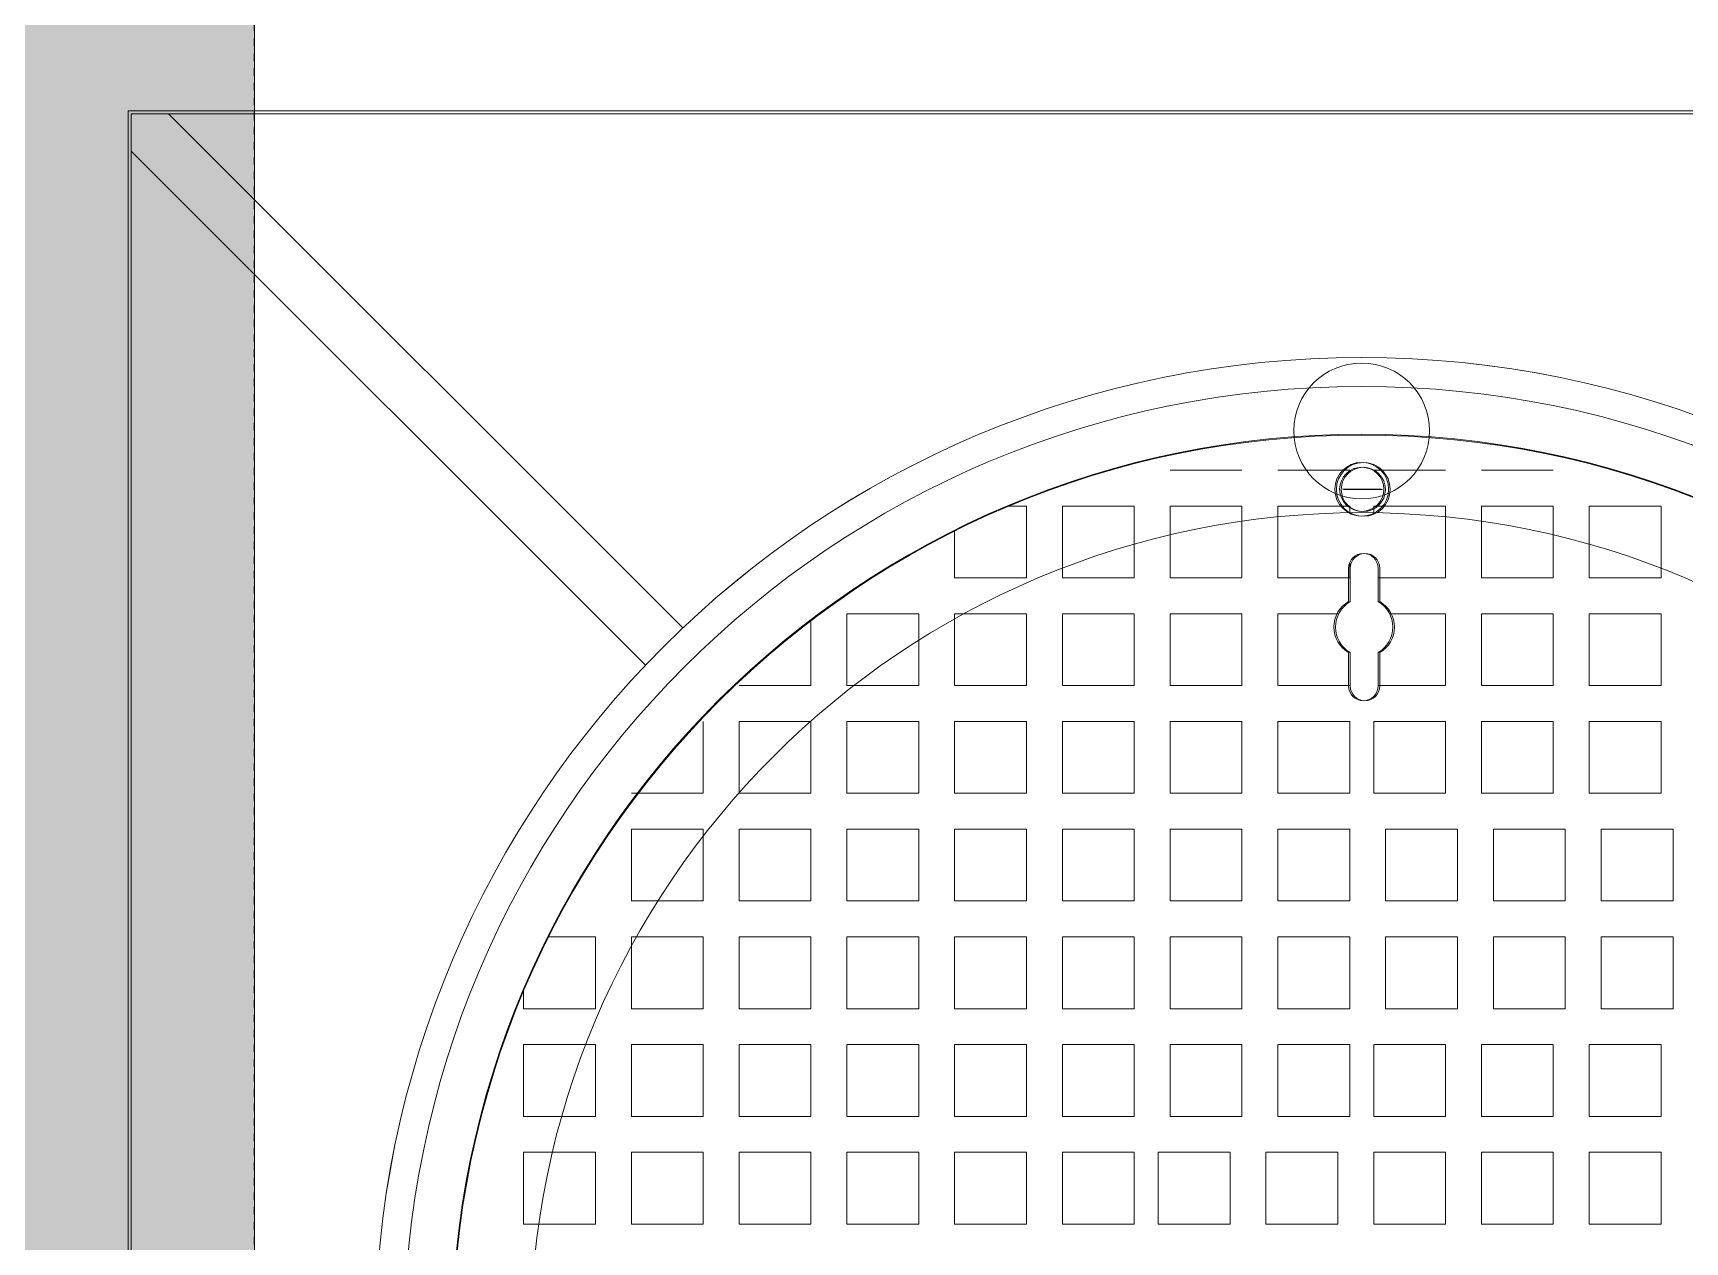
# Model space of a CAD drawing. Header units: millimetres. Extents: x 83532 to 228915, y -7302 to 22802.
# Drawn here: x 124939 to 125609, y 15778 to 16268 of the extents above; entities that cross this region are included whole.
import ezdxf

# ---------------------------------------------------------------- set-up
doc = ezdxf.new("R2010")
doc.units = ezdxf.units.MM
doc.linetypes.add('Dash', pattern=[6, 3, -3])
for name, color, linetype, lineweight in [('A-DETL-GENF-4', 7, 'Continuous', 18), ('A-FLOR-OVHD', 1, 'Dash', 18), ('G-IMPT', 8, 'Continuous', 18), ('M-EQPM', 50, 'Continuous', 18)]:
    doc.layers.add(name, color=color, linetype=linetype, lineweight=lineweight)

# ---------------------------------------------------------------- blocks, each defined once
blk = doc.blocks.new('TKTC_NAP THAM BE XLNT_260130 - TKTC_XREF_260130_NAP THAM BE XLNT_dwg_TTT-HOOD ACCESS - TTT-HOOD ACCESS-1904605-MB BỂ XLNT 2 HẦM 1-3399785-TKCS_BỂ XLNT - MẶT BẰNG NẮP BỂ')
at = {"layer": 'G-IMPT'}
for p, q in [((43.81, 358.9), (13.81, 358.9)), ((16.21, 350.87), (0.08, 350.87))]:
    blk.add_line(p, q, dxfattribs=at)
at = {"layer": 'G-IMPT', "flags": 128}
for points in [[(-71.19, 358.9), (-41.19, 358.9), (-71.19, 358.9), (-41.19, 358.9), (-71.19, 358.9), (-41.19, 358.9)], [(-26.19, 358.9), (3.81, 358.9), (-26.19, 358.9), (3.81, 358.9)], [(58.81, 358.9), (88.81, 358.9)], [(0.74, 350.91), (16.87, 350.91)], [(-86.19, 313.9), (-116.19, 313.9), (-116.19, 343.9), (-86.19, 343.9), (-86.19, 313.9), (-116.19, 313.9), (-116.19, 343.9), (-86.19, 343.9), (-86.19, 313.9), (-116.19, 313.9), (-116.19, 343.9), (-86.19, 343.9), (-86.19, 313.9), (-116.19, 313.9), (-116.19, 343.9), (-86.19, 343.9)], [(-41.19, 313.9), (-41.19, 343.9), (-71.19, 343.9), (-71.19, 313.9), (-41.19, 313.9), (-41.19, 343.9), (-71.19, 343.9), (-71.19, 313.9), (-41.19, 313.9), (-71.19, 313.9), (-71.19, 343.9), (-41.19, 343.9), (-41.19, 313.9), (-71.19, 313.9), (-71.19, 343.9), (-41.19, 343.9)], [(43.81, 313.9), (43.81, 343.9), (13.81, 343.9), (13.81, 340.85), (13.81, 343.9), (43.81, 343.9)], [(88.81, 313.9), (58.81, 313.9), (58.81, 343.9), (88.81, 343.9), (88.81, 313.9), (58.81, 313.9), (58.81, 343.9), (88.81, 343.9), (88.81, 313.9), (58.81, 313.9), (58.81, 343.9), (88.81, 343.9), (88.81, 313.9), (58.81, 313.9), (58.81, 343.9), (88.81, 343.9)], [(133.81, 313.9), (133.81, 343.9), (103.81, 343.9), (103.81, 313.9), (133.81, 313.9), (133.81, 343.9), (103.81, 343.9), (103.81, 313.9), (133.81, 313.9), (103.81, 313.9), (103.81, 343.9), (133.81, 343.9), (133.81, 313.9), (103.81, 313.9), (103.81, 343.9), (133.81, 343.9)], [(156.79, 343.9), (148.81, 343.9), (148.81, 313.9), (178.81, 313.9), (178.81, 333.75), (178.81, 313.9), (148.81, 313.9), (148.81, 343.9), (156.79, 343.9), (148.81, 343.9), (148.81, 313.9), (178.81, 313.9), (178.81, 333.75), (178.81, 313.9), (148.81, 313.9), (148.81, 343.9)], [(13.81, 320.34), (13.81, 313.9), (43.81, 313.9), (13.81, 313.9)], [(-86.19, 268.9), (-86.19, 298.9), (-116.19, 298.9), (-116.19, 268.9), (-86.19, 268.9), (-86.19, 298.9), (-116.19, 298.9), (-116.19, 268.9), (-86.19, 268.9), (-86.19, 298.9), (-116.19, 298.9), (-116.19, 268.9), (-86.19, 268.9), (-116.19, 268.9), (-116.19, 298.9), (-86.19, 298.9)], [(-41.19, 268.9), (-71.19, 268.9), (-71.19, 298.9), (-41.19, 298.9), (-41.19, 268.9), (-71.19, 268.9), (-71.19, 298.9), (-41.19, 298.9), (-41.19, 268.9), (-71.19, 268.9), (-71.19, 298.9), (-41.19, 298.9), (-41.19, 268.9), (-71.19, 268.9), (-71.19, 298.9), (-41.19, 298.9)], [(-2.86, 298.9), (-26.19, 298.9), (-26.19, 268.9), (1.97, 268.9), (-26.19, 268.9), (-26.19, 298.9)], [(88.81, 268.9), (88.81, 298.9), (58.81, 298.9), (58.81, 268.9), (88.81, 268.9), (88.81, 298.9), (58.81, 298.9), (58.81, 268.9), (88.81, 268.9), (58.81, 268.9), (58.81, 298.9), (88.81, 298.9), (88.81, 268.9), (58.81, 268.9), (58.81, 298.9), (88.81, 298.9), (88.81, 268.9), (58.81, 268.9), (58.81, 298.9), (88.81, 298.9)], [(133.81, 268.9), (133.81, 298.9), (103.81, 298.9), (103.81, 268.9), (133.81, 268.9), (133.81, 298.9), (103.81, 298.9), (103.81, 268.9), (133.81, 268.9), (133.81, 298.9), (103.81, 298.9), (103.81, 268.9), (133.81, 268.9), (103.81, 268.9), (103.81, 298.9), (133.81, 298.9), (133.81, 268.9), (103.81, 268.9), (103.81, 298.9), (133.81, 298.9), (133.81, 268.9), (103.81, 268.9), (103.81, 298.9), (133.81, 298.9)], [(178.81, 268.9), (178.81, 298.9), (148.81, 298.9), (148.81, 268.9), (178.81, 268.9), (178.81, 298.9), (148.81, 298.9), (148.81, 268.9), (178.81, 268.9), (178.81, 298.9), (148.81, 298.9), (148.81, 268.9), (178.81, 268.9), (148.81, 268.9), (148.81, 298.9), (178.81, 298.9), (178.81, 268.9), (148.81, 268.9), (148.81, 298.9), (178.81, 298.9), (178.81, 268.9), (148.81, 268.9), (148.81, 298.9), (178.81, 298.9)], [(223.81, 268.9), (223.81, 298.9), (193.81, 298.9), (193.81, 268.9), (223.81, 268.9), (223.81, 298.9), (193.81, 298.9), (193.81, 268.9), (223.81, 268.9), (223.81, 298.9), (193.81, 298.9), (193.81, 268.9), (223.81, 268.9), (193.81, 268.9), (193.81, 298.9), (223.81, 298.9)], [(-86.19, 223.9), (-86.19, 253.9), (-116.19, 253.9), (-116.19, 223.9), (-86.19, 223.9), (-86.19, 253.9), (-116.19, 253.9), (-116.19, 223.9), (-86.19, 223.9), (-116.19, 223.9), (-116.19, 253.9), (-86.19, 253.9), (-86.19, 223.9), (-116.19, 223.9), (-116.19, 253.9), (-86.19, 253.9), (-86.19, 223.9), (-116.19, 223.9), (-116.19, 253.9), (-86.19, 253.9), (-86.19, 223.9), (-116.19, 223.9), (-116.19, 253.9), (-86.19, 253.9)], [(-41.19, 223.9), (-41.19, 253.9), (-71.19, 253.9), (-71.19, 223.9), (-41.19, 223.9), (-71.19, 223.9), (-71.19, 253.9), (-41.19, 253.9), (-41.19, 223.9), (-71.19, 223.9), (-71.19, 253.9), (-41.19, 253.9), (-41.19, 223.9), (-71.19, 223.9), (-71.19, 253.9), (-41.19, 253.9), (-41.19, 223.9), (-71.19, 223.9), (-71.19, 253.9), (-41.19, 253.9), (-41.19, 223.9), (-71.19, 223.9), (-71.19, 253.9), (-41.19, 253.9)], [(3.81, 223.9), (-26.19, 223.9), (-26.19, 253.9), (3.81, 253.9), (3.81, 223.9), (-26.19, 223.9), (-26.19, 253.9), (3.81, 253.9), (3.81, 223.9), (-26.19, 223.9), (-26.19, 253.9), (3.81, 253.9)], [(43.81, 223.9), (13.81, 223.9), (13.81, 253.9), (43.81, 253.9)], [(88.81, 223.9), (58.81, 223.9), (58.81, 253.9), (88.81, 253.9), (88.81, 223.9), (58.81, 223.9), (58.81, 253.9), (88.81, 253.9), (88.81, 223.9), (58.81, 223.9), (58.81, 253.9), (88.81, 253.9)], [(133.81, 223.9), (103.81, 223.9), (103.81, 253.9), (133.81, 253.9), (133.81, 223.9), (103.81, 223.9), (103.81, 253.9), (133.81, 253.9), (133.81, 223.9), (103.81, 223.9), (103.81, 253.9), (133.81, 253.9), (133.81, 223.9), (103.81, 223.9), (103.81, 253.9), (133.81, 253.9)], [(178.81, 223.9), (148.81, 223.9), (148.81, 253.9), (178.81, 253.9), (178.81, 223.9), (148.81, 223.9), (148.81, 253.9), (178.81, 253.9), (178.81, 223.9), (148.81, 223.9), (148.81, 253.9), (178.81, 253.9), (178.81, 223.9), (148.81, 223.9), (148.81, 253.9), (178.81, 253.9)], [(223.81, 223.9), (193.81, 223.9), (193.81, 253.9), (223.81, 253.9), (223.81, 223.9), (193.81, 223.9), (193.81, 253.9), (223.81, 253.9), (223.81, 223.9), (193.81, 223.9), (193.81, 253.9), (223.81, 253.9)], [(268.81, 223.9), (238.81, 223.9), (238.81, 253.9), (268.81, 253.9), (268.81, 223.9), (238.81, 223.9), (238.81, 253.9), (268.81, 253.9)], [(283.81, 253.9), (283.81, 223.9), (313.81, 223.9), (283.81, 223.9), (283.81, 253.9), (283.81, 223.9), (313.81, 223.9), (283.81, 223.9)], [(-91.19, 178.9), (-121.19, 178.9), (-121.19, 208.9), (-91.19, 208.9), (-91.19, 178.9), (-121.19, 178.9), (-121.19, 208.9), (-91.19, 208.9), (-91.19, 178.9), (-121.19, 178.9), (-121.19, 208.9), (-91.19, 208.9), (-91.19, 178.9), (-121.19, 178.9), (-121.19, 208.9), (-91.19, 208.9), (-91.19, 178.9), (-121.19, 178.9), (-121.19, 208.9), (-91.19, 208.9), (-91.19, 178.9), (-121.19, 178.9), (-121.19, 208.9), (-91.19, 208.9), (-91.19, 178.9), (-121.19, 178.9), (-121.19, 208.9), (-91.19, 208.9), (-91.19, 178.9), (-121.19, 178.9), (-121.19, 208.9), (-91.19, 208.9), (-91.19, 178.9), (-121.19, 178.9), (-121.19, 208.9), (-91.19, 208.9), (-91.19, 178.9), (-121.19, 178.9), (-121.19, 208.9), (-91.19, 208.9)], [(-46.19, 178.9), (-46.19, 208.9), (-76.19, 208.9), (-76.19, 178.9), (-46.19, 178.9), (-46.19, 208.9), (-76.19, 208.9), (-76.19, 178.9), (-46.19, 178.9), (-46.19, 208.9), (-76.19, 208.9), (-76.19, 178.9), (-46.19, 178.9), (-46.19, 208.9), (-76.19, 208.9), (-76.19, 178.9), (-46.19, 178.9), (-46.19, 208.9), (-76.19, 208.9), (-76.19, 178.9), (-46.19, 178.9), (-46.19, 208.9), (-76.19, 208.9), (-76.19, 178.9), (-46.19, 178.9), (-76.19, 178.9), (-76.19, 208.9), (-46.19, 208.9), (-46.19, 178.9), (-76.19, 178.9), (-76.19, 208.9), (-46.19, 208.9)], [(-1.19, 178.9), (-31.19, 178.9), (-31.19, 208.9), (-1.19, 208.9), (-1.19, 178.9), (-31.19, 178.9), (-31.19, 208.9), (-1.19, 208.9), (-1.19, 178.9), (-31.19, 178.9), (-31.19, 208.9), (-1.19, 208.9), (-1.19, 178.9), (-31.19, 178.9), (-31.19, 208.9), (-1.19, 208.9)], [(43.81, 178.9), (43.81, 208.9), (13.81, 208.9), (13.81, 178.9), (43.81, 178.9), (43.81, 208.9), (13.81, 208.9), (13.81, 178.9), (43.81, 178.9), (43.81, 208.9), (13.81, 208.9), (13.81, 178.9), (43.81, 178.9), (43.81, 208.9), (13.81, 208.9), (13.81, 178.9), (43.81, 178.9), (43.81, 208.9), (13.81, 208.9), (13.81, 178.9), (43.81, 178.9), (43.81, 208.9), (13.81, 208.9), (13.81, 178.9), (43.81, 178.9), (13.81, 178.9), (13.81, 208.9), (43.81, 208.9), (43.81, 178.9), (13.81, 178.9), (13.81, 208.9), (43.81, 208.9)], [(88.81, 178.9), (58.81, 178.9), (58.81, 208.9), (88.81, 208.9), (88.81, 178.9), (58.81, 178.9), (58.81, 208.9), (88.81, 208.9), (88.81, 178.9), (58.81, 178.9), (58.81, 208.9), (88.81, 208.9), (88.81, 178.9), (58.81, 178.9), (58.81, 208.9), (88.81, 208.9)], [(133.81, 178.9), (133.81, 208.9), (103.81, 208.9), (103.81, 178.9), (133.81, 178.9), (133.81, 208.9), (103.81, 208.9), (103.81, 178.9), (133.81, 178.9), (133.81, 208.9), (103.81, 208.9), (103.81, 178.9), (133.81, 178.9), (133.81, 208.9), (103.81, 208.9), (103.81, 178.9), (133.81, 178.9), (133.81, 208.9), (103.81, 208.9), (103.81, 178.9), (133.81, 178.9), (133.81, 208.9), (103.81, 208.9), (103.81, 178.9), (133.81, 178.9), (103.81, 178.9), (103.81, 208.9), (133.81, 208.9), (133.81, 178.9), (103.81, 178.9), (103.81, 208.9), (133.81, 208.9)], [(178.81, 178.9), (148.81, 178.9), (148.81, 208.9), (178.81, 208.9), (178.81, 178.9), (148.81, 178.9), (148.81, 208.9), (178.81, 208.9), (178.81, 178.9), (148.81, 178.9), (148.81, 208.9), (178.81, 208.9), (178.81, 178.9), (148.81, 178.9), (148.81, 208.9), (178.81, 208.9)], [(223.81, 178.9), (223.81, 208.9), (193.81, 208.9), (193.81, 178.9), (223.81, 178.9), (223.81, 208.9), (193.81, 208.9), (193.81, 178.9), (223.81, 178.9), (223.81, 208.9), (193.81, 208.9), (193.81, 178.9), (223.81, 178.9), (223.81, 208.9), (193.81, 208.9), (193.81, 178.9), (223.81, 178.9), (223.81, 208.9), (193.81, 208.9), (193.81, 178.9), (223.81, 178.9), (223.81, 208.9), (193.81, 208.9), (193.81, 178.9), (223.81, 178.9), (193.81, 178.9), (193.81, 208.9), (223.81, 208.9), (223.81, 178.9), (193.81, 178.9), (193.81, 208.9), (223.81, 208.9)], [(268.81, 178.9), (238.81, 178.9), (238.81, 208.9), (268.81, 208.9), (268.81, 178.9), (238.81, 178.9), (238.81, 208.9), (268.81, 208.9), (268.81, 178.9), (238.81, 178.9), (238.81, 208.9), (268.81, 208.9), (268.81, 178.9), (238.81, 178.9), (238.81, 208.9), (268.81, 208.9)], [(313.81, 178.9), (313.81, 208.9), (283.81, 208.9), (283.81, 178.9), (313.81, 178.9), (313.81, 208.9), (283.81, 208.9), (283.81, 178.9), (313.81, 178.9), (313.81, 208.9), (283.81, 208.9), (283.81, 178.9), (313.81, 178.9), (313.81, 208.9), (283.81, 208.9), (283.81, 178.9), (313.81, 178.9), (313.81, 208.9), (283.81, 208.9), (283.81, 178.9), (313.81, 178.9), (283.81, 178.9), (283.81, 208.9), (313.81, 208.9)], [(-91.19, 133.9), (-121.19, 133.9), (-121.19, 163.9), (-91.19, 163.9), (-91.19, 133.9), (-121.19, 133.9), (-121.19, 163.9), (-91.19, 163.9), (-91.19, 133.9), (-121.19, 133.9), (-121.19, 163.9), (-91.19, 163.9), (-91.19, 133.9), (-121.19, 133.9), (-121.19, 163.9), (-91.19, 163.9), (-91.19, 133.9), (-121.19, 133.9), (-121.19, 163.9), (-91.19, 163.9), (-91.19, 133.9), (-121.19, 133.9), (-121.19, 163.9), (-91.19, 163.9)], [(-46.19, 133.9), (-76.19, 133.9), (-76.19, 163.9), (-46.19, 163.9), (-46.19, 133.9), (-76.19, 133.9), (-76.19, 163.9), (-46.19, 163.9), (-46.19, 133.9), (-76.19, 133.9), (-76.19, 163.9), (-46.19, 163.9), (-46.19, 133.9), (-76.19, 133.9), (-76.19, 163.9), (-46.19, 163.9), (-46.19, 133.9), (-76.19, 133.9), (-76.19, 163.9), (-46.19, 163.9), (-46.19, 133.9), (-76.19, 133.9), (-76.19, 163.9), (-46.19, 163.9), (-46.19, 133.9), (-76.19, 133.9), (-76.19, 163.9), (-46.19, 163.9), (-46.19, 133.9), (-76.19, 133.9), (-76.19, 163.9), (-46.19, 163.9)], [(-1.19, 133.9), (-31.19, 133.9), (-31.19, 163.9), (-1.19, 163.9), (-1.19, 133.9), (-31.19, 133.9), (-31.19, 163.9), (-1.19, 163.9)], [(43.81, 133.9), (13.81, 133.9), (13.81, 163.9), (43.81, 163.9), (43.81, 133.9), (13.81, 133.9), (13.81, 163.9), (43.81, 163.9), (43.81, 133.9), (13.81, 133.9), (13.81, 163.9), (43.81, 163.9), (43.81, 133.9), (13.81, 133.9), (13.81, 163.9), (43.81, 163.9), (43.81, 133.9), (13.81, 133.9), (13.81, 163.9), (43.81, 163.9), (43.81, 133.9), (13.81, 133.9), (13.81, 163.9), (43.81, 163.9), (43.81, 133.9), (13.81, 133.9), (13.81, 163.9), (43.81, 163.9), (43.81, 133.9), (13.81, 133.9), (13.81, 163.9), (43.81, 163.9)], [(88.81, 133.9), (58.81, 133.9), (58.81, 163.9), (88.81, 163.9), (88.81, 133.9), (58.81, 133.9), (58.81, 163.9), (88.81, 163.9)], [(133.81, 133.9), (103.81, 133.9), (103.81, 163.9), (133.81, 163.9), (133.81, 133.9), (103.81, 133.9), (103.81, 163.9), (133.81, 163.9), (133.81, 133.9), (103.81, 133.9), (103.81, 163.9), (133.81, 163.9), (133.81, 133.9), (103.81, 133.9), (103.81, 163.9), (133.81, 163.9), (133.81, 133.9), (103.81, 133.9), (103.81, 163.9), (133.81, 163.9), (133.81, 133.9), (103.81, 133.9), (103.81, 163.9), (133.81, 163.9), (133.81, 133.9), (103.81, 133.9), (103.81, 163.9), (133.81, 163.9), (133.81, 133.9), (103.81, 133.9), (103.81, 163.9), (133.81, 163.9)], [(178.81, 133.9), (148.81, 133.9), (148.81, 163.9), (178.81, 163.9), (178.81, 133.9), (148.81, 133.9), (148.81, 163.9), (178.81, 163.9)], [(223.81, 133.9), (193.81, 133.9), (193.81, 163.9), (223.81, 163.9), (223.81, 133.9), (193.81, 133.9), (193.81, 163.9), (223.81, 163.9), (223.81, 133.9), (193.81, 133.9), (193.81, 163.9), (223.81, 163.9), (223.81, 133.9), (193.81, 133.9), (193.81, 163.9), (223.81, 163.9), (223.81, 133.9), (193.81, 133.9), (193.81, 163.9), (223.81, 163.9), (223.81, 133.9), (193.81, 133.9), (193.81, 163.9), (223.81, 163.9), (223.81, 133.9), (193.81, 133.9), (193.81, 163.9), (223.81, 163.9), (223.81, 133.9), (193.81, 133.9), (193.81, 163.9), (223.81, 163.9)], [(268.81, 133.9), (238.81, 133.9), (238.81, 163.9), (268.81, 163.9), (268.81, 133.9), (238.81, 133.9), (238.81, 163.9), (268.81, 163.9)], [(313.81, 133.9), (313.81, 163.9), (283.81, 163.9), (283.81, 133.9), (313.81, 133.9), (313.81, 163.9), (283.81, 163.9), (283.81, 133.9), (313.81, 133.9), (283.81, 133.9), (283.81, 163.9), (313.81, 163.9), (313.81, 133.9), (283.81, 133.9), (283.81, 163.9), (313.81, 163.9)], [(348.66, 163.9), (328.81, 163.9), (328.81, 133.9), (358.81, 133.9), (358.81, 141.89), (358.81, 133.9), (328.81, 133.9), (328.81, 163.9), (348.66, 163.9), (328.81, 163.9), (328.81, 133.9), (358.81, 133.9), (358.81, 141.89), (358.81, 133.9), (328.81, 133.9), (328.81, 163.9)], [(-86.19, 88.9), (-86.19, 118.9), (-116.19, 118.9), (-116.19, 88.9), (-86.19, 88.9), (-116.19, 88.9), (-116.19, 118.9), (-86.19, 118.9), (-86.19, 88.9), (-116.19, 88.9), (-116.19, 118.9), (-86.19, 118.9), (-86.19, 88.9), (-116.19, 88.9), (-116.19, 118.9), (-86.19, 118.9)], [(-41.19, 88.9), (-41.19, 118.9), (-71.19, 118.9), (-71.19, 88.9), (-41.19, 88.9), (-71.19, 88.9), (-71.19, 118.9), (-41.19, 118.9), (-41.19, 88.9), (-71.19, 88.9), (-71.19, 118.9), (-41.19, 118.9), (-41.19, 88.9), (-71.19, 88.9), (-71.19, 118.9), (-41.19, 118.9)], [(3.81, 88.9), (3.81, 118.9), (-26.19, 118.9), (-26.19, 88.9), (3.81, 88.9), (-26.19, 88.9), (-26.19, 118.9), (3.81, 118.9)], [(43.81, 88.9), (13.81, 88.9), (13.81, 118.9), (43.81, 118.9)], [(88.81, 88.9), (58.81, 88.9), (58.81, 118.9), (88.81, 118.9), (88.81, 88.9), (58.81, 88.9), (58.81, 118.9), (88.81, 118.9), (88.81, 88.9), (58.81, 88.9), (58.81, 118.9), (88.81, 118.9)], [(133.81, 88.9), (133.81, 118.9), (103.81, 118.9), (103.81, 88.9), (133.81, 88.9), (133.81, 118.9), (103.81, 118.9), (103.81, 88.9), (133.81, 88.9), (133.81, 118.9), (103.81, 118.9), (103.81, 88.9), (133.81, 88.9), (103.81, 88.9), (103.81, 118.9), (133.81, 118.9)], [(178.81, 88.9), (178.81, 118.9), (148.81, 118.9), (148.81, 88.9), (178.81, 88.9), (178.81, 118.9), (148.81, 118.9), (148.81, 88.9), (178.81, 88.9), (178.81, 118.9), (148.81, 118.9), (148.81, 88.9), (178.81, 88.9), (148.81, 88.9), (148.81, 118.9), (178.81, 118.9)], [(223.81, 88.9), (223.81, 118.9), (193.81, 118.9), (193.81, 88.9), (223.81, 88.9), (223.81, 118.9), (193.81, 118.9), (193.81, 88.9), (223.81, 88.9), (193.81, 88.9), (193.81, 118.9), (223.81, 118.9)], [(268.81, 88.9), (268.81, 118.9), (238.81, 118.9), (238.81, 88.9), (268.81, 88.9), (268.81, 118.9), (238.81, 118.9), (238.81, 88.9), (268.81, 88.9), (268.81, 118.9), (238.81, 118.9), (238.81, 88.9), (268.81, 88.9), (238.81, 88.9), (238.81, 118.9), (268.81, 118.9)], [(313.81, 88.9), (313.81, 118.9), (283.81, 118.9), (283.81, 88.9), (313.81, 88.9), (313.81, 118.9), (283.81, 118.9), (283.81, 88.9), (313.81, 88.9), (313.81, 118.9), (283.81, 118.9), (283.81, 88.9), (313.81, 88.9), (313.81, 118.9), (283.81, 118.9), (283.81, 88.9), (313.81, 88.9), (313.81, 118.9), (283.81, 118.9), (283.81, 88.9), (313.81, 88.9), (283.81, 88.9), (283.81, 118.9), (313.81, 118.9)], [(358.81, 88.9), (358.81, 118.9), (328.81, 118.9), (328.81, 88.9), (358.81, 88.9), (328.81, 88.9), (328.81, 118.9), (358.81, 118.9), (358.81, 88.9), (328.81, 88.9), (328.81, 118.9), (358.81, 118.9), (358.81, 88.9), (328.81, 88.9), (328.81, 118.9), (358.81, 118.9), (358.81, 88.9), (328.81, 88.9), (328.81, 118.9), (358.81, 118.9), (358.81, 88.9), (328.81, 88.9), (328.81, 118.9), (358.81, 118.9)], [(-86.19, 43.9), (-86.19, 73.9), (-116.19, 73.9), (-116.19, 43.9), (-86.19, 43.9), (-116.19, 43.9), (-116.19, 73.9), (-86.19, 73.9), (-86.19, 43.9), (-116.19, 43.9), (-116.19, 73.9), (-86.19, 73.9), (-86.19, 43.9), (-116.19, 43.9), (-116.19, 73.9), (-86.19, 73.9)], [(-41.19, 43.9), (-41.19, 73.9), (-71.19, 73.9), (-71.19, 43.9), (-41.19, 43.9), (-41.19, 73.9), (-71.19, 73.9), (-71.19, 43.9), (-41.19, 43.9), (-41.19, 73.9), (-71.19, 73.9), (-71.19, 43.9), (-41.19, 43.9), (-71.19, 43.9), (-71.19, 73.9), (-41.19, 73.9)], [(3.81, 43.9), (3.81, 73.9), (-26.19, 73.9), (-26.19, 43.9), (3.81, 43.9), (3.81, 73.9), (-26.19, 73.9), (-26.19, 43.9), (3.81, 43.9), (3.81, 73.9), (-26.19, 73.9), (-26.19, 43.9), (3.81, 43.9), (-26.19, 43.9), (-26.19, 73.9), (3.81, 73.9)], [(48.81, 43.9), (48.81, 73.9), (18.81, 73.9), (18.81, 43.9), (48.81, 43.9), (48.81, 73.9), (18.81, 73.9), (18.81, 43.9), (48.81, 43.9), (48.81, 73.9), (18.81, 73.9), (18.81, 43.9), (48.81, 43.9), (18.81, 43.9), (18.81, 73.9), (48.81, 73.9)], [(93.81, 43.9), (93.81, 73.9), (63.81, 73.9), (63.81, 43.9), (93.81, 43.9), (93.81, 73.9), (63.81, 73.9), (63.81, 43.9), (93.81, 43.9), (93.81, 73.9), (63.81, 73.9), (63.81, 43.9), (93.81, 43.9), (63.81, 43.9), (63.81, 73.9), (93.81, 73.9)], [(133.81, 43.9), (133.81, 73.9), (103.81, 73.9), (103.81, 43.9), (133.81, 43.9), (133.81, 73.9), (103.81, 73.9), (103.81, 43.9), (133.81, 43.9), (103.81, 43.9), (103.81, 73.9), (133.81, 73.9), (133.81, 43.9), (103.81, 43.9), (103.81, 73.9), (133.81, 73.9)], [(178.81, 43.9), (148.81, 43.9), (148.81, 73.9), (178.81, 73.9), (178.81, 43.9), (148.81, 43.9), (148.81, 73.9), (178.81, 73.9), (178.81, 43.9), (148.81, 43.9), (148.81, 73.9), (178.81, 73.9), (178.81, 43.9), (148.81, 43.9), (148.81, 73.9), (178.81, 73.9)], [(223.81, 43.9), (193.81, 43.9), (193.81, 73.9), (223.81, 73.9), (223.81, 43.9), (193.81, 43.9), (193.81, 73.9), (223.81, 73.9)], [(268.81, 43.9), (238.81, 43.9), (238.81, 73.9), (268.81, 73.9), (268.81, 43.9), (238.81, 43.9), (238.81, 73.9), (268.81, 73.9)], [(313.81, 43.9), (313.81, 73.9), (283.81, 73.9), (283.81, 43.9), (313.81, 43.9), (313.81, 73.9), (283.81, 73.9), (283.81, 43.9), (313.81, 43.9), (283.81, 43.9), (283.81, 73.9), (313.81, 73.9), (313.81, 43.9), (283.81, 43.9), (283.81, 73.9), (313.81, 73.9)], [(358.81, 43.9), (358.81, 73.9), (328.81, 73.9), (328.81, 43.9), (358.81, 43.9), (358.81, 73.9), (328.81, 73.9), (328.81, 43.9), (358.81, 43.9), (358.81, 73.9), (328.81, 73.9), (328.81, 43.9), (358.81, 43.9), (328.81, 43.9), (328.81, 73.9), (358.81, 73.9)]]:
    blk.add_lwpolyline(points, close=True, dxfattribs=at)
for points in [[(1.97, 313.9), (-26.19, 313.9), (-26.19, 343.9), (3.81, 343.9), (3.81, 340.51), (3.81, 343.9), (-26.19, 343.9), (-26.19, 313.9), (1.97, 313.9), (-26.19, 313.9), (-26.19, 343.9), (3.81, 343.9), (3.81, 340.51)], [(1.31, 317.94), (1.31, 314.45), (1.31, 310.96), (1.31, 307.47), (1.31, 303.98)], [(1.97, 317.97), (1.97, 314.48), (1.97, 310.99), (1.97, 307.5), (1.97, 304.02)], [(1.97, 317.97), (1.97, 314.48), (1.97, 310.99), (1.97, 307.5), (1.97, 304.02)], [(3.81, 322.36), (3.81, 322.89), (3.81, 322.36), (3.81, 322.89)], [(13.61, 303.98), (13.61, 307.47), (13.61, 310.96), (13.61, 314.45), (13.61, 317.94)], [(14.28, 304.02), (14.28, 307.5), (14.28, 310.99), (14.28, 314.48), (14.28, 317.97)], [(14.28, 304.02), (14.28, 307.5), (14.28, 310.99), (14.28, 314.48), (14.28, 317.97)], [(18.43, 298.9), (43.81, 298.9), (43.81, 268.9), (13.81, 268.9), (43.81, 268.9), (43.81, 298.9), (18.43, 298.9), (43.81, 298.9), (43.81, 268.9), (13.81, 268.9)], [(268.81, 268.9), (238.81, 268.9), (238.81, 296.39)], [(1.31, 282.66), (1.31, 279.17), (1.31, 275.68), (1.31, 272.19), (1.31, 268.71)], [(1.97, 282.7), (1.97, 279.21), (1.97, 275.72), (1.97, 272.23), (1.97, 268.74)], [(1.97, 282.7), (1.97, 279.21), (1.97, 275.72), (1.97, 272.23), (1.97, 268.74)], [(13.61, 268.71), (13.61, 272.19), (13.61, 275.68), (13.61, 279.17), (13.61, 282.66)], [(14.28, 268.74), (14.28, 272.23), (14.28, 275.72), (14.28, 279.21), (14.28, 282.7)], [(14.28, 268.74), (14.28, 272.23), (14.28, 275.72), (14.28, 279.21), (14.28, 282.7)]]:
    blk.add_lwpolyline(points, dxfattribs=at)
at = {"layer": 'G-IMPT'}
for centre, radius in [((8.83, -6.08), 412.07), ((8.81, -6.1), 400), ((8.81, -6.1), 380), ((8.14, 350.87), 11.23), ((8.81, 350.91), 11.23), ((8.81, 350.91), 11.23)]:
    blk.add_circle(centre, radius, dxfattribs=at)
for centre, radius, start, end in [((8.14, 350.87), 9.23, 360, 180), ((8.14, 350.87), 9.23, 0, 180), ((8.81, 350.91), 9.23, 360, 180), ((8.81, 350.91), 9.23, 0, 180), ((8.81, 350.91), 9.23, 360, 180), ((8.81, 350.91), 9.23, 0, 180), ((8.14, 350.87), 9.23, 180, 360), ((8.14, 350.87), 9.23, 180, 360), ((8.81, 350.91), 9.23, 180, 360), ((8.81, 350.91), 9.23, 180, 360), ((8.81, 350.91), 9.23, 180, 360), ((8.81, 350.91), 9.23, 180, 360), ((7.46, 317.94), 6.15, 90, 180), ((8.13, 317.97), 6.15, 90, 180), ((8.13, 317.97), 6.15, 90, 180), ((7.46, 317.94), 6.15, 0, 90), ((8.13, 317.97), 6.15, 0, 90), ((8.13, 317.97), 6.15, 0, 90), ((7.46, 293.32), 12.31, 120, 240), ((8.13, 293.36), 12.31, 120, 240), ((8.13, 293.36), 12.31, 120, 240), ((7.46, 293.32), 12.31, 300, 60), ((8.13, 293.36), 12.31, 300, 60), ((8.13, 293.36), 12.31, 300, 60), ((7.46, 268.71), 6.15, 180, 270), ((8.13, 268.74), 6.15, 180, 270), ((8.13, 268.74), 6.15, 180, 270), ((7.46, 268.71), 6.15, 270, 0), ((8.13, 268.74), 6.15, 270, 0), ((8.13, 268.74), 6.15, 270, 0)]:
    blk.add_arc(centre, radius, start, end, dxfattribs=at)
blk = doc.blocks.new('TKTC_NAP THAM BE XLNT_260130 - TKTC_XREF_260130_NAP THAM BE XLNT_dwg_NAP THAM-3399787-TKCS_BỂ XLNT - MẶT BẰNG NẮP BỂ')
at = {"layer": 'G-IMPT'}
for p, q in [((585367.77, -154748.88), (585576.32, -154540.33)), ((585591.41, -154555.43), (585382.87, -154763.97))]:
    blk.add_line(p, q, dxfattribs=at)
at = {"layer": 'G-IMPT', "flags": 128}
for points in [[(584592.58, -155539.17), (585592.58, -155539.17), (585592.58, -154539.17), (584592.58, -154539.17)], [(585591.41, -154540.33), (584593.74, -154540.33), (584593.74, -155538), (585591.41, -155538)]]:
    blk.add_lwpolyline(points, close=True, dxfattribs=at)
at = {"layer": 'G-IMPT'}
for centre, radius in [((585092.58, -155039.17), 400), ((585092.58, -154668.94), 27.53), ((585092.58, -155039.17), 368.54), ((585092.58, -155039.17), 337.08)]:
    blk.add_circle(centre, radius, dxfattribs=at)
at = {"xscale": 0.9707134767847465, "yscale": 0.9707134767847465, "zscale": 0.9707134767847465}
blk.add_blockref('TKTC_NAP THAM BE XLNT_260130 - TKTC_XREF_260130_NAP THAM BE XLNT_dwg_TTT-HOOD ACCESS - TTT-HOOD ACCESS-1904605-MB BỂ XLNT 2 HẦM 1-3399785-TKCS_BỂ XLNT - MẶT BẰNG NẮP BỂ', (585084, -155033.27), dxfattribs=at)
blk = doc.blocks.new('TKTC_NAP THAM BE XLNT_260130 - TKTC_XREF_260130_NAP THAM BE XLNT_dwg-3399784-TKCS_BỂ XLNT - MẶT BẰNG NẮP BỂ')
at = {"layer": 'G-IMPT', "flags": 128}
blk.add_lwpolyline([(97077.7, 16688.31), (98277.37, 16688.31), (98277.37, 14387.94), (97077.7, 14387.94)], close=True, dxfattribs=at)
at = {"extrusion": (0, 0, -1), "zscale": -1}
blk.add_blockref('TKTC_NAP THAM BE XLNT_260130 - TKTC_XREF_260130_NAP THAM BE XLNT_dwg_NAP THAM-3399787-TKCS_BỂ XLNT - MẶT BẰNG NẮP BỂ', (-682619.11, 169927.1), dxfattribs=at)
blk = doc.blocks.new('TKTC_NAP THAM BE XLNT_260130 - NẮP THĂM BỂ XLNT-2335565-TKCS_BỂ XLNT - MẶT BẰNG NẮP BỂ')
blk.add_blockref('TKTC_NAP THAM BE XLNT_260130 - TKTC_XREF_260130_NAP THAM BE XLNT_dwg-3399784-TKCS_BỂ XLNT - MẶT BẰNG NẮP BỂ', (-83427.56, -14087.94))

msp = doc.modelspace()

# ---------------------------------------------------------------- hatches: boundary and pattern name
at = {"layer": 'A-DETL-GENF-4'}
h = msp.add_hatch(color=256, dxfattribs=at)
h.paths.add_polyline_path([(119304.12, 14936.94), (126528.81, 14936.94), (126528.81, 21087.23), (111378.81, 21087.23), (111378.81, 14936.94), (119185.64, 14936.94)])
h.paths.add_polyline_path([(111678.81, 15236.94), (111678.81, 16336.31), (115778.81, 16336.31), (115778.81, 15236.94), (113078.81, 15236.94)])
h.paths.add_polyline_path([(125522.53, 15236.94), (125028.81, 15236.94), (125028.81, 17536.94), (126228.81, 17536.94), (126228.81, 15236.94), (126225.98, 15236.94)])
h.paths.add_polyline_path([(118128.51, 15236.94), (118028.81, 15236.94), (118028.81, 20787.23), (119713.81, 20787.23), (119713.81, 15236.94), (119063.47, 15236.94)])
h.paths.add_polyline_path([(121166.61, 15236.94), (119963.81, 15236.94), (119963.81, 20787.23), (122978.81, 20787.23), (122978.81, 15236.94)])
h.paths.add_polyline_path([(116078.81, 15236.94), (116078.81, 20787.23), (117778.81, 20787.23), (117778.81, 15236.94)])
h.paths.add_polyline_path([(124778.81, 15236.94), (123228.81, 15236.94), (123228.81, 17536.94), (124778.81, 17536.94), (124778.81, 15286.94)])
h.paths.add_polyline_path([(114348.81, 16636.31), (113328.81, 16636.31), (113328.81, 19036.94), (114428.81, 19036.94), (114428.81, 16636.31)])
h.paths.add_polyline_path([(112091.41, 16636.31), (111678.81, 16636.31), (111678.81, 20786.94), (113078.81, 20786.94), (113078.81, 16636.31)])
h.paths.add_polyline_path([(115778.81, 16636.31), (114678.81, 16636.31), (114678.81, 19036.94), (115778.81, 19036.94), (115778.81, 17081.76)])
h.paths.add_polyline_path([(124321.32, 17786.94), (123228.81, 17786.94), (123228.81, 20787.23), (126228.81, 20787.23), (126228.81, 17786.94), (124778.81, 17786.94)])
h.paths.add_polyline_path([(115778.81, 19286.94), (113328.81, 19286.94), (113328.81, 20786.94), (115778.81, 20786.94)])

# ---------------------------------------------------------------- linework, layer by layer
at = {"layer": 'A-FLOR-OVHD'}
msp.add_line((125028.81, 15236.94), (125028.81, 17536.94), dxfattribs=at)

# ---------------------------------------------------------------- block references
at = {"layer": 'M-EQPM'}
msp.add_blockref('TKTC_NAP THAM BE XLNT_260130 - NẮP THĂM BỂ XLNT-2335565-TKCS_BỂ XLNT - MẶT BẰNG NẮP BỂ', (111378.81, 14936.64), dxfattribs=at)

doc.saveas('drawing.dxf')
